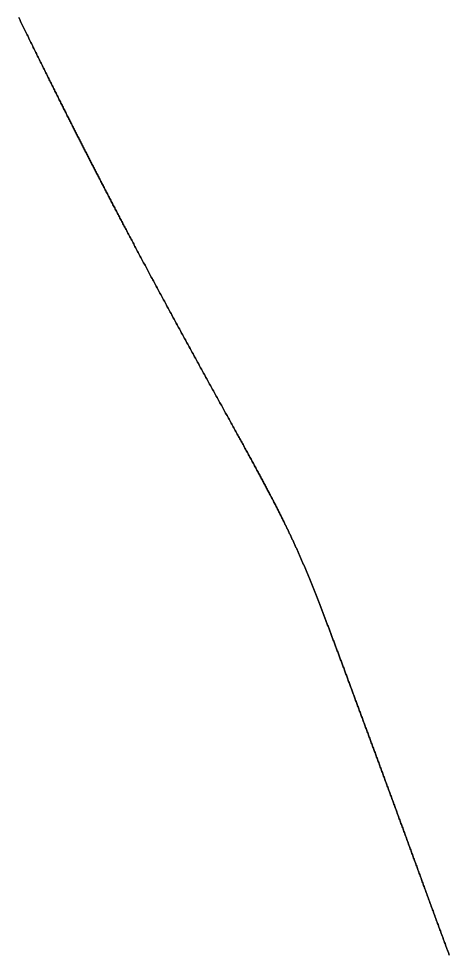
# Model space of a CAD drawing. Header units: inches. Extents: x 130170 to 284068, y 377793 to 804530.
# Drawn here: x 249072.8 to 249097.4, y 746983.3 to 747036.5 of the extents above; entities that cross this region are included whole.
import ezdxf

# ---------------------------------------------------------------- set-up
doc = ezdxf.new("R2010")
doc.units = ezdxf.units.IN
doc.header["$MEASUREMENT"] = 0
doc.layers.add('muni_il', color=7, linetype='Continuous')

msp = doc.modelspace()

# ---------------------------------------------------------------- linework, layer by layer
at = {"layer": 'muni_il'}
for points in [[(249072.844, 747036.605), (249072.882, 747036.529), (249072.919, 747036.453), (249072.956, 747036.378), (249072.993, 747036.302), (249073.03, 747036.227), (249073.066, 747036.153), (249073.103, 747036.078), (249073.14, 747036.003), (249073.176, 747035.929), (249073.212, 747035.855), (249073.249, 747035.781), (249073.285, 747035.708), (249073.321, 747035.634), (249073.357, 747035.561), (249073.393, 747035.488), (249073.429, 747035.415), (249073.464, 747035.343), (249073.5, 747035.271), (249073.535, 747035.198), (249073.571, 747035.127), (249073.606, 747035.055), (249073.641, 747034.983), (249073.676, 747034.912), (249073.711, 747034.841), (249073.746, 747034.77), (249073.781, 747034.7), (249073.816, 747034.629), (249073.85, 747034.559), (249073.885, 747034.489), (249073.919, 747034.419), (249073.954, 747034.35), (249073.988, 747034.281), (249074.022, 747034.212), (249074.056, 747034.143), (249074.09, 747034.074), (249074.124, 747034.006), (249074.157, 747033.938), (249074.191, 747033.87), (249074.225, 747033.802), (249074.258, 747033.734), (249074.291, 747033.667), (249074.325, 747033.6), (249074.358, 747033.533), (249074.391, 747033.466), (249074.424, 747033.4), (249074.457, 747033.334), (249074.489, 747033.268), (249074.522, 747033.202), (249074.555, 747033.136), (249074.587, 747033.071), (249074.619, 747033.006), (249074.652, 747032.941), (249074.684, 747032.876), (249074.716, 747032.812), (249074.748, 747032.747), (249074.78, 747032.683), (249074.812, 747032.619), (249074.844, 747032.555), (249074.875, 747032.492), (249074.907, 747032.429), (249074.939, 747032.365), (249074.97, 747032.303), (249075.001, 747032.24), (249075.033, 747032.177), (249075.064, 747032.115), (249075.095, 747032.053), (249075.126, 747031.991), (249075.157, 747031.929), (249075.188, 747031.867), (249075.219, 747031.806), (249075.249, 747031.745), (249075.28, 747031.683), (249075.31, 747031.623), (249075.341, 747031.562), (249075.371, 747031.501), (249075.402, 747031.441), (249075.432, 747031.381), (249075.462, 747031.32), (249075.492, 747031.26), (249075.523, 747031.201), (249075.553, 747031.141), (249075.583, 747031.081), (249075.613, 747031.022), (249075.642, 747030.963), (249075.672, 747030.904), (249075.702, 747030.845), (249075.732, 747030.786), (249075.761, 747030.727), (249075.791, 747030.669), (249075.821, 747030.61), (249075.85, 747030.552), (249075.88, 747030.494), (249075.909, 747030.436), (249075.938, 747030.378), (249075.968, 747030.32), (249075.997, 747030.262), (249076.026, 747030.204), (249076.056, 747030.146), (249076.085, 747030.089), (249076.114, 747030.031), (249076.143, 747029.974), (249076.172, 747029.917), (249076.201, 747029.859), (249076.23, 747029.802), (249076.26, 747029.745), (249076.289, 747029.688), (249076.318, 747029.631), (249076.347, 747029.574), (249076.376, 747029.517), (249076.405, 747029.46), (249076.434, 747029.403), (249076.463, 747029.347), (249076.492, 747029.29), (249076.521, 747029.233), (249076.55, 747029.176), (249076.579, 747029.119), (249076.608, 747029.063), (249076.637, 747029.006), (249076.666, 747028.949), (249076.695, 747028.893), (249076.724, 747028.836), (249076.753, 747028.779), (249076.782, 747028.722), (249076.811, 747028.666), (249076.84, 747028.609), (249076.87, 747028.552), (249076.899, 747028.495), (249076.928, 747028.438), (249076.957, 747028.381), (249076.987, 747028.324), (249077.016, 747028.267), (249077.045, 747028.21), (249077.075, 747028.153), (249077.104, 747028.096), (249077.134, 747028.038), (249077.163, 747027.981), (249077.193, 747027.924), (249077.223, 747027.866), (249077.252, 747027.809), (249077.282, 747027.751), (249077.312, 747027.693), (249077.342, 747027.635), (249077.372, 747027.577), (249077.402, 747027.519), (249077.432, 747027.461), (249077.462, 747027.403), (249077.493, 747027.344), (249077.523, 747027.286), (249077.553, 747027.227), (249077.584, 747027.168), (249077.614, 747027.109), (249077.645, 747027.05), (249077.676, 747026.991), (249077.706, 747026.932), (249077.737, 747026.872), (249077.768, 747026.813), (249077.799, 747026.753), (249077.831, 747026.693), (249077.862, 747026.633), (249077.893, 747026.573), (249077.925, 747026.512), (249077.956, 747026.451), (249077.988, 747026.391), (249078.02, 747026.33), (249078.052, 747026.269), (249078.084, 747026.207), (249078.116, 747026.146), (249078.148, 747026.084), (249078.18, 747026.022), (249078.213, 747025.96), (249078.245, 747025.898), (249078.278, 747025.836), (249078.311, 747025.773), (249078.344, 747025.71), (249078.377, 747025.647), (249078.41, 747025.584), (249078.443, 747025.52), (249078.476, 747025.457), (249078.51, 747025.393), (249078.543, 747025.329), (249078.577, 747025.264), (249078.611, 747025.2), (249078.645, 747025.135), (249078.679, 747025.07), (249078.714, 747025.005), (249078.748, 747024.94), (249078.782, 747024.874), (249078.817, 747024.808), (249078.852, 747024.742), (249078.887, 747024.676), (249078.922, 747024.609), (249078.957, 747024.543), (249078.992, 747024.476), (249079.028, 747024.408), (249079.064, 747024.341), (249079.099, 747024.273), (249079.135, 747024.206), (249079.171, 747024.137), (249079.207, 747024.069), (249079.244, 747024.001), (249079.28, 747023.932), (249079.317, 747023.863), (249079.353, 747023.793), (249079.39, 747023.724), (249079.427, 747023.654), (249079.464, 747023.584), (249079.501, 747023.514), (249079.539, 747023.444), (249079.576, 747023.373), (249079.614, 747023.302), (249079.652, 747023.231), (249079.69, 747023.16), (249079.728, 747023.089), (249079.766, 747023.017), (249079.804, 747022.945), (249079.843, 747022.873), (249079.881, 747022.801), (249079.92, 747022.728), (249079.959, 747022.655), (249079.998, 747022.582), (249080.037, 747022.509), (249080.076, 747022.436), (249080.115, 747022.362), (249080.155, 747022.289), (249080.194, 747022.215), (249080.234, 747022.14), (249080.274, 747022.066), (249080.314, 747021.991), (249080.354, 747021.917), (249080.394, 747021.842), (249080.434, 747021.767), (249080.475, 747021.691), (249080.515, 747021.616), (249080.556, 747021.54), (249080.597, 747021.465), (249080.638, 747021.389), (249080.679, 747021.313), (249080.72, 747021.236), (249080.761, 747021.16), (249080.802, 747021.083), (249080.843, 747021.006), (249080.885, 747020.93), (249080.927, 747020.853), (249080.968, 747020.775), (249081.01, 747020.698), (249081.052, 747020.621), (249081.094, 747020.543), (249081.136, 747020.465), (249081.178, 747020.388), (249081.22, 747020.31), (249081.262, 747020.232), (249081.304, 747020.154), (249081.347, 747020.075), (249081.389, 747019.997), (249081.432, 747019.919), (249081.474, 747019.84), (249081.517, 747019.761), (249081.56, 747019.683), (249081.603, 747019.604), (249081.645, 747019.525), (249081.688, 747019.446), (249081.731, 747019.367), (249081.774, 747019.288), (249081.817, 747019.209), (249081.86, 747019.13), (249081.904, 747019.051), (249081.947, 747018.972), (249081.99, 747018.892), (249082.033, 747018.813), (249082.076, 747018.734), (249082.12, 747018.654), (249082.163, 747018.575), (249082.206, 747018.496), (249082.25, 747018.416), (249082.293, 747018.337), (249082.336, 747018.258), (249082.38, 747018.178), (249082.423, 747018.099), (249082.467, 747018.02), (249082.51, 747017.94), (249082.554, 747017.861), (249082.597, 747017.782), (249082.64, 747017.703), (249082.684, 747017.623), (249082.727, 747017.544), (249082.771, 747017.465), (249082.814, 747017.386), (249082.857, 747017.307), (249082.901, 747017.228), (249082.944, 747017.15), (249082.987, 747017.071), (249083.03, 747016.992), (249083.074, 747016.913), (249083.117, 747016.835), (249083.16, 747016.757), (249083.203, 747016.678), (249083.246, 747016.6), (249083.289, 747016.522), (249083.332, 747016.444), (249083.375, 747016.366), (249083.418, 747016.288), (249083.46, 747016.211), (249083.503, 747016.133), (249083.546, 747016.056), (249083.588, 747015.978), (249083.631, 747015.901), (249083.673, 747015.824), (249083.716, 747015.748), (249083.758, 747015.671), (249083.8, 747015.594), (249083.842, 747015.518), (249083.884, 747015.442), (249083.926, 747015.366), (249083.968, 747015.29), (249084.01, 747015.214), (249084.052, 747015.139), (249084.093, 747015.064), (249084.135, 747014.988), (249084.176, 747014.914), (249084.217, 747014.839), (249084.259, 747014.764), (249084.3, 747014.69), (249084.341, 747014.616), (249084.382, 747014.542), (249084.422, 747014.468), (249084.463, 747014.395), (249084.503, 747014.321), (249084.544, 747014.248), (249084.584, 747014.176), (249084.624, 747014.103), (249084.664, 747014.031), (249084.704, 747013.958), (249084.744, 747013.886), (249084.783, 747013.815), (249084.823, 747013.743), (249084.862, 747013.672), (249084.901, 747013.601), (249084.94, 747013.53), (249084.979, 747013.46), (249085.018, 747013.39), (249085.057, 747013.32), (249085.095, 747013.25), (249085.134, 747013.181), (249085.172, 747013.111), (249085.21, 747013.042), (249085.248, 747012.974), (249085.285, 747012.905), (249085.323, 747012.837), (249085.36, 747012.769), (249085.398, 747012.702), (249085.435, 747012.634), (249085.472, 747012.567), (249085.508, 747012.5), (249085.545, 747012.434), (249085.582, 747012.367), (249085.618, 747012.301), (249085.654, 747012.236), (249085.69, 747012.17), (249085.726, 747012.105), (249085.761, 747012.04), (249085.797, 747011.975), (249085.832, 747011.911), (249085.867, 747011.847), (249085.902, 747011.783), (249085.937, 747011.719), (249085.972, 747011.656), (249086.006, 747011.593), (249086.04, 747011.53), (249086.074, 747011.468), (249086.108, 747011.406), (249086.142, 747011.344), (249086.176, 747011.282), (249086.209, 747011.221), (249086.242, 747011.16), (249086.275, 747011.099), (249086.308, 747011.038), (249086.341, 747010.978), (249086.373, 747010.918), (249086.406, 747010.858), (249086.438, 747010.799), (249086.47, 747010.74), (249086.502, 747010.681), (249086.533, 747010.622), (249086.565, 747010.564), (249086.596, 747010.506), (249086.627, 747010.448), (249086.658, 747010.39), (249086.689, 747010.333), (249086.719, 747010.276), (249086.75, 747010.219), (249086.78, 747010.162), (249086.81, 747010.106), (249086.84, 747010.05), (249086.87, 747009.994), (249086.899, 747009.938), (249086.929, 747009.883), (249086.958, 747009.828), (249086.987, 747009.773), (249087.016, 747009.718), (249087.045, 747009.664), (249087.073, 747009.61), (249087.102, 747009.556), (249087.13, 747009.502), (249087.158, 747009.449), (249087.186, 747009.396), (249087.214, 747009.343), (249087.241, 747009.29), (249087.269, 747009.237), (249087.296, 747009.185), (249087.323, 747009.133), (249087.35, 747009.081), (249087.377, 747009.029), (249087.403, 747008.977), (249087.43, 747008.926), (249087.456, 747008.875), (249087.483, 747008.824), (249087.509, 747008.773), (249087.534, 747008.723), (249087.56, 747008.672), (249087.586, 747008.622), (249087.611, 747008.572), (249087.637, 747008.522), (249087.662, 747008.473), (249087.687, 747008.423), (249087.712, 747008.374), (249087.736, 747008.325), (249087.761, 747008.276), (249087.785, 747008.227), (249087.81, 747008.178), (249087.834, 747008.13), (249087.858, 747008.082), (249087.882, 747008.033), (249087.906, 747007.985), (249087.93, 747007.937), (249087.953, 747007.89), (249087.977, 747007.842), (249088, 747007.794), (249088.023, 747007.747), (249088.046, 747007.7), (249088.069, 747007.653), (249088.092, 747007.605), (249088.115, 747007.559), (249088.138, 747007.512), (249088.16, 747007.465), (249088.182, 747007.418), (249088.205, 747007.372), (249088.227, 747007.325), (249088.249, 747007.279), (249088.271, 747007.233), (249088.293, 747007.187), (249088.315, 747007.141), (249088.337, 747007.095), (249088.358, 747007.049), (249088.38, 747007.003), (249088.401, 747006.957), (249088.423, 747006.911), (249088.444, 747006.866), (249088.465, 747006.82), (249088.486, 747006.775), (249088.507, 747006.729), (249088.528, 747006.684), (249088.549, 747006.638), (249088.57, 747006.593), (249088.59, 747006.548), (249088.611, 747006.503), (249088.631, 747006.457), (249088.652, 747006.412), (249088.672, 747006.367), (249088.693, 747006.322), (249088.713, 747006.277), (249088.733, 747006.231), (249088.753, 747006.186), (249088.773, 747006.141), (249088.793, 747006.096), (249088.813, 747006.051), (249088.833, 747006.006), (249088.853, 747005.961), (249088.873, 747005.916), (249088.893, 747005.871), (249088.913, 747005.825), (249088.932, 747005.78), (249088.952, 747005.735), (249088.971, 747005.69), (249088.991, 747005.645), (249089.01, 747005.6), (249089.03, 747005.554), (249089.049, 747005.509), (249089.069, 747005.464), (249089.088, 747005.418), (249089.107, 747005.373), (249089.127, 747005.328), (249089.146, 747005.282), (249089.165, 747005.237), (249089.184, 747005.191), (249089.204, 747005.145), (249089.223, 747005.1), (249089.242, 747005.054), (249089.261, 747005.008), (249089.28, 747004.962), (249089.299, 747004.916), (249089.318, 747004.87), (249089.337, 747004.824), (249089.356, 747004.778), (249089.375, 747004.732), (249089.394, 747004.686), (249089.413, 747004.639), (249089.432, 747004.593), (249089.451, 747004.546), (249089.47, 747004.5), (249089.489, 747004.453), (249089.508, 747004.406), (249089.527, 747004.359), (249089.546, 747004.312), (249089.565, 747004.265), (249089.584, 747004.218), (249089.603, 747004.171), (249089.622, 747004.123), (249089.641, 747004.076), (249089.66, 747004.028), (249089.679, 747003.981), (249089.698, 747003.933), (249089.717, 747003.885), (249089.736, 747003.837), (249089.755, 747003.789), (249089.774, 747003.741), (249089.793, 747003.692), (249089.812, 747003.644), (249089.831, 747003.595), (249089.85, 747003.547), (249089.869, 747003.498), (249089.888, 747003.449), (249089.908, 747003.4), (249089.927, 747003.351), (249089.946, 747003.302), (249089.965, 747003.252), (249089.984, 747003.203), (249090.004, 747003.153), (249090.023, 747003.103), (249090.042, 747003.054), (249090.061, 747003.004), (249090.081, 747002.953), (249090.1, 747002.903), (249090.12, 747002.853), (249090.139, 747002.802), (249090.158, 747002.752), (249090.178, 747002.701), (249090.197, 747002.65), (249090.217, 747002.599), (249090.237, 747002.548), (249090.256, 747002.496), (249090.276, 747002.445), (249090.295, 747002.393), (249090.315, 747002.342), (249090.335, 747002.29), (249090.355, 747002.238), (249090.374, 747002.186), (249090.394, 747002.134), (249090.414, 747002.081), (249090.434, 747002.029), (249090.454, 747001.976), (249090.474, 747001.923), (249090.494, 747001.87), (249090.514, 747001.817), (249090.534, 747001.764), (249090.554, 747001.711), (249090.574, 747001.657), (249090.594, 747001.604), (249090.615, 747001.55), (249090.635, 747001.496), (249090.655, 747001.442), (249090.675, 747001.388), (249090.696, 747001.334), (249090.716, 747001.28), (249090.737, 747001.225), (249090.757, 747001.171), (249090.778, 747001.116), (249090.798, 747001.061), (249090.819, 747001.006), (249090.839, 747000.951), (249090.86, 747000.896), (249090.881, 747000.84), (249090.902, 747000.785), (249090.922, 747000.729), (249090.943, 747000.673), (249090.964, 747000.617), (249090.985, 747000.562), (249091.006, 747000.505), (249091.027, 747000.449), (249091.048, 747000.393), (249091.069, 747000.336), (249091.09, 747000.28), (249091.111, 747000.223), (249091.132, 747000.166), (249091.153, 747000.109), (249091.175, 747000.052), (249091.196, 746999.995), (249091.217, 746999.938), (249091.239, 746999.88), (249091.26, 746999.823), (249091.281, 746999.765), (249091.303, 746999.707), (249091.324, 746999.65), (249091.346, 746999.592), (249091.367, 746999.534), (249091.389, 746999.475), (249091.411, 746999.417), (249091.432, 746999.359), (249091.454, 746999.3), (249091.476, 746999.242), (249091.498, 746999.183), (249091.519, 746999.124), (249091.541, 746999.065), (249091.563, 746999.006), (249091.585, 746998.947), (249091.607, 746998.888), (249091.629, 746998.829), (249091.651, 746998.77), (249091.673, 746998.71), (249091.695, 746998.651), (249091.717, 746998.591), (249091.739, 746998.532), (249091.761, 746998.472), (249091.783, 746998.412), (249091.806, 746998.352), (249091.828, 746998.292), (249091.85, 746998.232), (249091.872, 746998.172), (249091.895, 746998.111), (249091.917, 746998.051), (249091.939, 746997.991), (249091.962, 746997.93), (249091.984, 746997.87), (249092.007, 746997.809), (249092.029, 746997.748), (249092.052, 746997.688), (249092.074, 746997.627), (249092.097, 746997.566), (249092.119, 746997.505), (249092.142, 746997.444), (249092.165, 746997.383), (249092.187, 746997.322), (249092.21, 746997.26), (249092.233, 746997.199), (249092.255, 746997.138), (249092.278, 746997.076), (249092.301, 746997.015), (249092.323, 746996.953), (249092.346, 746996.892), (249092.369, 746996.83), (249092.392, 746996.768), (249092.415, 746996.707), (249092.438, 746996.645), (249092.46, 746996.583), (249092.483, 746996.521), (249092.506, 746996.459), (249092.529, 746996.397), (249092.552, 746996.335), (249092.575, 746996.273), (249092.598, 746996.211), (249092.621, 746996.149), (249092.644, 746996.087), (249092.667, 746996.024), (249092.69, 746995.962), (249092.713, 746995.9), (249092.736, 746995.837), (249092.759, 746995.775), (249092.782, 746995.713), (249092.805, 746995.65), (249092.829, 746995.588), (249092.852, 746995.525), (249092.875, 746995.462), (249092.898, 746995.4), (249092.921, 746995.337), (249092.944, 746995.274), (249092.968, 746995.212), (249092.991, 746995.149), (249093.014, 746995.086), (249093.037, 746995.023), (249093.06, 746994.96), (249093.084, 746994.897), (249093.107, 746994.835), (249093.13, 746994.772), (249093.153, 746994.709), (249093.177, 746994.646), (249093.2, 746994.583), (249093.223, 746994.519), (249093.246, 746994.456), (249093.27, 746994.393), (249093.293, 746994.33), (249093.316, 746994.267), (249093.34, 746994.204), (249093.363, 746994.14), (249093.386, 746994.077), (249093.41, 746994.014), (249093.433, 746993.951), (249093.456, 746993.887), (249093.48, 746993.824), (249093.503, 746993.761), (249093.527, 746993.697), (249093.55, 746993.634), (249093.573, 746993.57), (249093.597, 746993.507), (249093.62, 746993.443), (249093.644, 746993.38), (249093.667, 746993.316), (249093.69, 746993.252), (249093.714, 746993.189), (249093.737, 746993.125), (249093.761, 746993.061), (249093.784, 746992.998), (249093.808, 746992.934), (249093.831, 746992.87), (249093.855, 746992.806), (249093.878, 746992.743), (249093.902, 746992.679), (249093.925, 746992.615), (249093.948, 746992.551), (249093.972, 746992.487), (249093.996, 746992.423), (249094.019, 746992.359), (249094.043, 746992.295), (249094.066, 746992.231), (249094.09, 746992.167), (249094.113, 746992.103), (249094.137, 746992.039), (249094.16, 746991.975), (249094.184, 746991.91), (249094.208, 746991.846), (249094.231, 746991.782), (249094.255, 746991.717), (249094.278, 746991.653), (249094.302, 746991.589), (249094.326, 746991.524), (249094.349, 746991.46), (249094.373, 746991.395), (249094.397, 746991.331), (249094.42, 746991.266), (249094.444, 746991.202), (249094.468, 746991.137), (249094.491, 746991.072), (249094.515, 746991.007), (249094.539, 746990.943), (249094.563, 746990.878), (249094.586, 746990.813), (249094.61, 746990.748), (249094.634, 746990.683), (249094.658, 746990.618), (249094.682, 746990.553), (249094.705, 746990.488), (249094.729, 746990.423), (249094.753, 746990.357), (249094.777, 746990.292), (249094.801, 746990.227), (249094.825, 746990.161), (249094.849, 746990.096), (249094.873, 746990.031), (249094.897, 746989.965), (249094.921, 746989.899), (249094.945, 746989.834), (249094.969, 746989.768), (249094.993, 746989.702), (249095.017, 746989.636), (249095.041, 746989.571), (249095.065, 746989.505), (249095.089, 746989.439), (249095.113, 746989.373), (249095.137, 746989.306), (249095.162, 746989.24), (249095.186, 746989.174), (249095.21, 746989.108), (249095.234, 746989.041), (249095.258, 746988.975), (249095.283, 746988.908), (249095.307, 746988.842), (249095.331, 746988.775), (249095.356, 746988.708), (249095.38, 746988.641), (249095.405, 746988.574), (249095.429, 746988.507), (249095.454, 746988.44), (249095.478, 746988.373), (249095.503, 746988.306), (249095.527, 746988.239), (249095.552, 746988.172), (249095.576, 746988.104), (249095.601, 746988.037), (249095.626, 746987.969), (249095.65, 746987.901), (249095.675, 746987.834), (249095.7, 746987.766), (249095.725, 746987.698), (249095.749, 746987.63), (249095.774, 746987.562), (249095.799, 746987.494), (249095.824, 746987.425), (249095.849, 746987.357), (249095.874, 746987.289), (249095.899, 746987.22), (249095.924, 746987.152), (249095.949, 746987.083), (249095.974, 746987.014), (249095.999, 746986.945), (249096.025, 746986.877), (249096.05, 746986.808), (249096.075, 746986.738), (249096.1, 746986.669), (249096.126, 746986.6), (249096.151, 746986.531), (249096.177, 746986.461), (249096.202, 746986.392), (249096.227, 746986.322), (249096.253, 746986.252), (249096.279, 746986.183), (249096.304, 746986.113), (249096.33, 746986.043), (249096.355, 746985.973), (249096.381, 746985.903), (249096.407, 746985.832), (249096.433, 746985.762), (249096.458, 746985.692), (249096.484, 746985.621), (249096.51, 746985.551), (249096.536, 746985.48), (249096.562, 746985.409), (249096.588, 746985.338), (249096.614, 746985.267), (249096.64, 746985.196), (249096.666, 746985.125), (249096.693, 746985.054), (249096.719, 746984.983), (249096.745, 746984.911), (249096.771, 746984.84), (249096.798, 746984.768), (249096.824, 746984.697), (249096.85, 746984.625), (249096.877, 746984.553), (249096.903, 746984.482), (249096.93, 746984.41), (249096.957, 746984.338), (249096.983, 746984.266), (249097.01, 746984.193), (249097.036, 746984.121), (249097.063, 746984.049), (249097.09, 746983.976), (249097.117, 746983.904), (249097.144, 746983.831), (249097.17, 746983.759), (249097.197, 746983.686), (249097.224, 746983.613), (249097.251, 746983.541), (249097.278, 746983.468), (249097.305, 746983.395), (249097.333, 746983.322), (249097.36, 746983.249)], [(249097.36, 746983.249), (249097.333, 746983.322), (249097.305, 746983.395), (249097.278, 746983.468), (249097.251, 746983.541), (249097.224, 746983.613), (249097.197, 746983.686), (249097.17, 746983.759), (249097.144, 746983.831), (249097.117, 746983.904), (249097.09, 746983.976), (249097.063, 746984.049), (249097.036, 746984.121), (249097.01, 746984.193), (249096.983, 746984.266), (249096.957, 746984.338), (249096.93, 746984.41), (249096.903, 746984.482), (249096.877, 746984.553), (249096.85, 746984.625), (249096.824, 746984.697), (249096.798, 746984.768), (249096.771, 746984.84), (249096.745, 746984.911), (249096.719, 746984.983), (249096.693, 746985.054), (249096.666, 746985.125), (249096.64, 746985.196), (249096.614, 746985.267), (249096.588, 746985.338), (249096.562, 746985.409), (249096.536, 746985.48), (249096.51, 746985.551), (249096.484, 746985.621), (249096.458, 746985.692), (249096.433, 746985.762), (249096.407, 746985.832), (249096.381, 746985.903), (249096.355, 746985.973), (249096.33, 746986.043), (249096.304, 746986.113), (249096.279, 746986.183), (249096.253, 746986.252), (249096.227, 746986.322), (249096.202, 746986.392), (249096.177, 746986.461), (249096.151, 746986.531), (249096.126, 746986.6), (249096.1, 746986.669), (249096.075, 746986.738), (249096.05, 746986.808), (249096.025, 746986.877), (249095.999, 746986.945), (249095.974, 746987.014), (249095.949, 746987.083), (249095.924, 746987.152), (249095.899, 746987.22), (249095.874, 746987.289), (249095.849, 746987.357), (249095.824, 746987.425), (249095.799, 746987.494), (249095.774, 746987.562), (249095.749, 746987.63), (249095.725, 746987.698), (249095.7, 746987.766), (249095.675, 746987.834), (249095.65, 746987.901), (249095.626, 746987.969), (249095.601, 746988.037), (249095.576, 746988.104), (249095.552, 746988.172), (249095.527, 746988.239), (249095.503, 746988.306), (249095.478, 746988.373), (249095.454, 746988.44), (249095.429, 746988.507), (249095.405, 746988.574), (249095.38, 746988.641), (249095.356, 746988.708), (249095.331, 746988.775), (249095.307, 746988.842), (249095.283, 746988.908), (249095.258, 746988.975), (249095.234, 746989.041), (249095.21, 746989.108), (249095.186, 746989.174), (249095.162, 746989.24), (249095.137, 746989.306), (249095.113, 746989.373), (249095.089, 746989.439), (249095.065, 746989.505), (249095.041, 746989.571), (249095.017, 746989.636), (249094.993, 746989.702), (249094.969, 746989.768), (249094.945, 746989.834), (249094.921, 746989.899), (249094.897, 746989.965), (249094.873, 746990.031), (249094.849, 746990.096), (249094.825, 746990.161), (249094.801, 746990.227), (249094.777, 746990.292), (249094.753, 746990.357), (249094.729, 746990.423), (249094.705, 746990.488), (249094.682, 746990.553), (249094.658, 746990.618), (249094.634, 746990.683), (249094.61, 746990.748), (249094.586, 746990.813), (249094.563, 746990.878), (249094.539, 746990.943), (249094.515, 746991.007), (249094.491, 746991.072), (249094.468, 746991.137), (249094.444, 746991.202), (249094.42, 746991.266), (249094.397, 746991.331), (249094.373, 746991.395), (249094.349, 746991.46), (249094.326, 746991.524), (249094.302, 746991.589), (249094.278, 746991.653), (249094.255, 746991.717), (249094.231, 746991.782), (249094.208, 746991.846), (249094.184, 746991.91), (249094.16, 746991.975), (249094.137, 746992.039), (249094.113, 746992.103), (249094.09, 746992.167), (249094.066, 746992.231), (249094.043, 746992.295), (249094.019, 746992.359), (249093.996, 746992.423), (249093.972, 746992.487), (249093.948, 746992.551), (249093.925, 746992.615), (249093.902, 746992.679), (249093.878, 746992.743), (249093.855, 746992.806), (249093.831, 746992.87), (249093.808, 746992.934), (249093.784, 746992.998), (249093.761, 746993.061), (249093.737, 746993.125), (249093.714, 746993.189), (249093.69, 746993.252), (249093.667, 746993.316), (249093.644, 746993.38), (249093.62, 746993.443), (249093.597, 746993.507), (249093.573, 746993.57), (249093.55, 746993.634), (249093.527, 746993.697), (249093.503, 746993.761), (249093.48, 746993.824), (249093.456, 746993.887), (249093.433, 746993.951), (249093.41, 746994.014), (249093.386, 746994.077), (249093.363, 746994.14), (249093.34, 746994.204), (249093.316, 746994.267), (249093.293, 746994.33), (249093.27, 746994.393), (249093.246, 746994.456), (249093.223, 746994.519), (249093.2, 746994.583), (249093.177, 746994.646), (249093.153, 746994.709), (249093.13, 746994.772), (249093.107, 746994.835), (249093.084, 746994.897), (249093.06, 746994.96), (249093.037, 746995.023), (249093.014, 746995.086), (249092.991, 746995.149), (249092.968, 746995.212), (249092.944, 746995.274), (249092.921, 746995.337), (249092.898, 746995.4), (249092.875, 746995.462), (249092.852, 746995.525), (249092.829, 746995.588), (249092.805, 746995.65), (249092.782, 746995.713), (249092.759, 746995.775), (249092.736, 746995.837), (249092.713, 746995.9), (249092.69, 746995.962), (249092.667, 746996.024), (249092.644, 746996.087), (249092.621, 746996.149), (249092.598, 746996.211), (249092.575, 746996.273), (249092.552, 746996.335), (249092.529, 746996.397), (249092.506, 746996.459), (249092.483, 746996.521), (249092.46, 746996.583), (249092.438, 746996.645), (249092.415, 746996.707), (249092.392, 746996.768), (249092.369, 746996.83), (249092.346, 746996.892), (249092.323, 746996.953), (249092.301, 746997.015), (249092.278, 746997.076), (249092.255, 746997.138), (249092.233, 746997.199), (249092.21, 746997.26), (249092.187, 746997.322), (249092.165, 746997.383), (249092.142, 746997.444), (249092.119, 746997.505), (249092.097, 746997.566), (249092.074, 746997.627), (249092.052, 746997.688), (249092.029, 746997.748), (249092.007, 746997.809), (249091.984, 746997.87), (249091.962, 746997.93), (249091.939, 746997.991), (249091.917, 746998.051), (249091.895, 746998.111), (249091.872, 746998.172), (249091.85, 746998.232), (249091.828, 746998.292), (249091.806, 746998.352), (249091.783, 746998.412), (249091.761, 746998.472), (249091.739, 746998.532), (249091.717, 746998.591), (249091.695, 746998.651), (249091.673, 746998.71), (249091.651, 746998.77), (249091.629, 746998.829), (249091.607, 746998.888), (249091.585, 746998.947), (249091.563, 746999.006), (249091.541, 746999.065), (249091.519, 746999.124), (249091.498, 746999.183), (249091.476, 746999.242), (249091.454, 746999.3), (249091.432, 746999.359), (249091.411, 746999.417), (249091.389, 746999.475), (249091.367, 746999.534), (249091.346, 746999.592), (249091.324, 746999.65), (249091.303, 746999.707), (249091.281, 746999.765), (249091.26, 746999.823), (249091.239, 746999.88), (249091.217, 746999.938), (249091.196, 746999.995), (249091.175, 747000.052), (249091.153, 747000.109), (249091.132, 747000.166), (249091.111, 747000.223), (249091.09, 747000.28), (249091.069, 747000.336), (249091.048, 747000.393), (249091.027, 747000.449), (249091.006, 747000.505), (249090.985, 747000.562), (249090.964, 747000.617), (249090.943, 747000.673), (249090.922, 747000.729), (249090.902, 747000.785), (249090.881, 747000.84), (249090.86, 747000.896), (249090.839, 747000.951), (249090.819, 747001.006), (249090.798, 747001.061), (249090.778, 747001.116), (249090.757, 747001.171), (249090.737, 747001.225), (249090.716, 747001.28), (249090.696, 747001.334), (249090.675, 747001.388), (249090.655, 747001.442), (249090.635, 747001.496), (249090.615, 747001.55), (249090.594, 747001.604), (249090.574, 747001.657), (249090.554, 747001.711), (249090.534, 747001.764), (249090.514, 747001.817), (249090.494, 747001.87), (249090.474, 747001.923), (249090.454, 747001.976), (249090.434, 747002.029), (249090.414, 747002.081), (249090.394, 747002.134), (249090.374, 747002.186), (249090.355, 747002.238), (249090.335, 747002.29), (249090.315, 747002.342), (249090.295, 747002.393), (249090.276, 747002.445), (249090.256, 747002.496), (249090.237, 747002.548), (249090.217, 747002.599), (249090.197, 747002.65), (249090.178, 747002.701), (249090.158, 747002.752), (249090.139, 747002.802), (249090.12, 747002.853), (249090.1, 747002.903), (249090.081, 747002.953), (249090.061, 747003.004), (249090.042, 747003.054), (249090.023, 747003.103), (249090.004, 747003.153), (249089.984, 747003.203), (249089.965, 747003.252), (249089.946, 747003.302), (249089.927, 747003.351), (249089.908, 747003.4), (249089.888, 747003.449), (249089.869, 747003.498), (249089.85, 747003.547), (249089.831, 747003.595), (249089.812, 747003.644), (249089.793, 747003.692), (249089.774, 747003.741), (249089.755, 747003.789), (249089.736, 747003.837), (249089.717, 747003.885), (249089.698, 747003.933), (249089.679, 747003.981), (249089.66, 747004.028), (249089.641, 747004.076), (249089.622, 747004.123), (249089.603, 747004.171), (249089.584, 747004.218), (249089.565, 747004.265), (249089.546, 747004.312), (249089.527, 747004.359), (249089.508, 747004.406), (249089.489, 747004.453), (249089.47, 747004.5), (249089.451, 747004.546), (249089.432, 747004.593), (249089.413, 747004.639), (249089.394, 747004.686), (249089.375, 747004.732), (249089.356, 747004.778), (249089.337, 747004.824), (249089.318, 747004.87), (249089.299, 747004.916), (249089.28, 747004.962), (249089.261, 747005.008), (249089.242, 747005.054), (249089.223, 747005.1), (249089.204, 747005.145), (249089.184, 747005.191), (249089.165, 747005.237), (249089.146, 747005.282), (249089.127, 747005.328), (249089.107, 747005.373), (249089.088, 747005.418), (249089.069, 747005.464), (249089.049, 747005.509), (249089.03, 747005.554), (249089.01, 747005.6), (249088.991, 747005.645), (249088.971, 747005.69), (249088.952, 747005.735), (249088.932, 747005.78), (249088.913, 747005.825), (249088.893, 747005.871), (249088.873, 747005.916), (249088.853, 747005.961), (249088.833, 747006.006), (249088.813, 747006.051), (249088.793, 747006.096), (249088.773, 747006.141), (249088.753, 747006.186), (249088.733, 747006.231), (249088.713, 747006.277), (249088.693, 747006.322), (249088.672, 747006.367), (249088.652, 747006.412), (249088.631, 747006.457), (249088.611, 747006.503), (249088.59, 747006.548), (249088.57, 747006.593), (249088.549, 747006.638), (249088.528, 747006.684), (249088.507, 747006.729), (249088.486, 747006.775), (249088.465, 747006.82), (249088.444, 747006.866), (249088.423, 747006.911), (249088.401, 747006.957), (249088.38, 747007.003), (249088.358, 747007.049), (249088.337, 747007.095), (249088.315, 747007.141), (249088.293, 747007.187), (249088.271, 747007.233), (249088.249, 747007.279), (249088.227, 747007.325), (249088.205, 747007.372), (249088.182, 747007.418), (249088.16, 747007.465), (249088.138, 747007.512), (249088.115, 747007.559), (249088.092, 747007.605), (249088.069, 747007.653), (249088.046, 747007.7), (249088.023, 747007.747), (249088, 747007.794), (249087.977, 747007.842), (249087.953, 747007.89), (249087.93, 747007.937), (249087.906, 747007.985), (249087.882, 747008.033), (249087.858, 747008.082), (249087.834, 747008.13), (249087.81, 747008.178), (249087.785, 747008.227), (249087.761, 747008.276), (249087.736, 747008.325), (249087.712, 747008.374), (249087.687, 747008.423), (249087.662, 747008.473), (249087.637, 747008.522), (249087.611, 747008.572), (249087.586, 747008.622), (249087.56, 747008.672), (249087.534, 747008.723), (249087.509, 747008.773), (249087.483, 747008.824), (249087.456, 747008.875), (249087.43, 747008.926), (249087.403, 747008.977), (249087.377, 747009.029), (249087.35, 747009.081), (249087.323, 747009.133), (249087.296, 747009.185), (249087.269, 747009.237), (249087.241, 747009.29), (249087.214, 747009.343), (249087.186, 747009.396), (249087.158, 747009.449), (249087.13, 747009.502), (249087.102, 747009.556), (249087.073, 747009.61), (249087.045, 747009.664), (249087.016, 747009.718), (249086.987, 747009.773), (249086.958, 747009.828), (249086.929, 747009.883), (249086.899, 747009.938), (249086.87, 747009.994), (249086.84, 747010.05), (249086.81, 747010.106), (249086.78, 747010.162), (249086.75, 747010.219), (249086.719, 747010.276), (249086.689, 747010.333), (249086.658, 747010.39), (249086.627, 747010.448), (249086.596, 747010.506), (249086.565, 747010.564), (249086.533, 747010.622), (249086.502, 747010.681), (249086.47, 747010.74), (249086.438, 747010.799), (249086.406, 747010.858), (249086.373, 747010.918), (249086.341, 747010.978), (249086.308, 747011.038), (249086.275, 747011.099), (249086.242, 747011.16), (249086.209, 747011.221), (249086.176, 747011.282), (249086.142, 747011.344), (249086.108, 747011.406), (249086.074, 747011.468), (249086.04, 747011.53), (249086.006, 747011.593), (249085.972, 747011.656), (249085.937, 747011.719), (249085.902, 747011.783), (249085.867, 747011.847), (249085.832, 747011.911), (249085.797, 747011.975), (249085.761, 747012.04), (249085.726, 747012.105), (249085.69, 747012.17), (249085.654, 747012.236), (249085.618, 747012.301), (249085.582, 747012.367), (249085.545, 747012.434), (249085.508, 747012.5), (249085.472, 747012.567), (249085.435, 747012.634), (249085.398, 747012.702), (249085.36, 747012.769), (249085.323, 747012.837), (249085.285, 747012.905), (249085.248, 747012.974), (249085.21, 747013.042), (249085.172, 747013.111), (249085.134, 747013.181), (249085.095, 747013.25), (249085.057, 747013.32), (249085.018, 747013.39), (249084.979, 747013.46), (249084.94, 747013.53), (249084.901, 747013.601), (249084.862, 747013.672), (249084.823, 747013.743), (249084.783, 747013.815), (249084.744, 747013.886), (249084.704, 747013.958), (249084.664, 747014.031), (249084.624, 747014.103), (249084.584, 747014.176), (249084.544, 747014.248), (249084.503, 747014.321), (249084.463, 747014.395), (249084.422, 747014.468), (249084.382, 747014.542), (249084.341, 747014.616), (249084.3, 747014.69), (249084.259, 747014.764), (249084.217, 747014.839), (249084.176, 747014.914), (249084.135, 747014.988), (249084.093, 747015.064), (249084.052, 747015.139), (249084.01, 747015.214), (249083.968, 747015.29), (249083.926, 747015.366), (249083.884, 747015.442), (249083.842, 747015.518), (249083.8, 747015.594), (249083.758, 747015.671), (249083.716, 747015.748), (249083.673, 747015.824), (249083.631, 747015.901), (249083.588, 747015.978), (249083.546, 747016.056), (249083.503, 747016.133), (249083.46, 747016.211), (249083.418, 747016.288), (249083.375, 747016.366), (249083.332, 747016.444), (249083.289, 747016.522), (249083.246, 747016.6), (249083.203, 747016.678), (249083.16, 747016.757), (249083.117, 747016.835), (249083.074, 747016.913), (249083.03, 747016.992), (249082.987, 747017.071), (249082.944, 747017.15), (249082.901, 747017.228), (249082.857, 747017.307), (249082.814, 747017.386), (249082.771, 747017.465), (249082.727, 747017.544), (249082.684, 747017.623), (249082.64, 747017.703), (249082.597, 747017.782), (249082.554, 747017.861), (249082.51, 747017.94), (249082.467, 747018.02), (249082.423, 747018.099), (249082.38, 747018.178), (249082.336, 747018.258), (249082.293, 747018.337), (249082.25, 747018.416), (249082.206, 747018.496), (249082.163, 747018.575), (249082.12, 747018.654), (249082.076, 747018.734), (249082.033, 747018.813), (249081.99, 747018.892), (249081.947, 747018.972), (249081.904, 747019.051), (249081.86, 747019.13), (249081.817, 747019.209), (249081.774, 747019.288), (249081.731, 747019.367), (249081.688, 747019.446), (249081.645, 747019.525), (249081.603, 747019.604), (249081.56, 747019.683), (249081.517, 747019.761), (249081.474, 747019.84), (249081.432, 747019.919), (249081.389, 747019.997), (249081.347, 747020.075), (249081.304, 747020.154), (249081.262, 747020.232), (249081.22, 747020.31), (249081.178, 747020.388), (249081.136, 747020.465), (249081.094, 747020.543), (249081.052, 747020.621), (249081.01, 747020.698), (249080.968, 747020.775), (249080.927, 747020.853), (249080.885, 747020.93), (249080.843, 747021.006), (249080.802, 747021.083), (249080.761, 747021.16), (249080.72, 747021.236), (249080.679, 747021.313), (249080.638, 747021.389), (249080.597, 747021.465), (249080.556, 747021.54), (249080.515, 747021.616), (249080.475, 747021.691), (249080.434, 747021.767), (249080.394, 747021.842), (249080.354, 747021.917), (249080.314, 747021.991), (249080.274, 747022.066), (249080.234, 747022.14), (249080.194, 747022.215), (249080.155, 747022.289), (249080.115, 747022.362), (249080.076, 747022.436), (249080.037, 747022.509), (249079.998, 747022.582), (249079.959, 747022.655), (249079.92, 747022.728), (249079.881, 747022.801), (249079.843, 747022.873), (249079.804, 747022.945), (249079.766, 747023.017), (249079.728, 747023.089), (249079.69, 747023.16), (249079.652, 747023.231), (249079.614, 747023.302), (249079.576, 747023.373), (249079.539, 747023.444), (249079.501, 747023.514), (249079.464, 747023.584), (249079.427, 747023.654), (249079.39, 747023.724), (249079.353, 747023.793), (249079.317, 747023.863), (249079.28, 747023.932), (249079.244, 747024.001), (249079.207, 747024.069), (249079.171, 747024.137), (249079.135, 747024.206), (249079.099, 747024.273), (249079.064, 747024.341), (249079.028, 747024.408), (249078.992, 747024.476), (249078.957, 747024.543), (249078.922, 747024.609), (249078.887, 747024.676), (249078.852, 747024.742), (249078.817, 747024.808), (249078.782, 747024.874), (249078.748, 747024.94), (249078.714, 747025.005), (249078.679, 747025.07), (249078.645, 747025.135), (249078.611, 747025.2), (249078.577, 747025.264), (249078.543, 747025.329), (249078.51, 747025.393), (249078.476, 747025.457), (249078.443, 747025.52), (249078.41, 747025.584), (249078.377, 747025.647), (249078.344, 747025.71), (249078.311, 747025.773), (249078.278, 747025.836), (249078.245, 747025.898), (249078.213, 747025.96), (249078.18, 747026.022), (249078.148, 747026.084), (249078.116, 747026.146), (249078.084, 747026.207), (249078.052, 747026.269), (249078.02, 747026.33), (249077.988, 747026.391), (249077.956, 747026.451), (249077.925, 747026.512), (249077.893, 747026.573), (249077.862, 747026.633), (249077.831, 747026.693), (249077.799, 747026.753), (249077.768, 747026.813), (249077.737, 747026.872), (249077.706, 747026.932), (249077.676, 747026.991), (249077.645, 747027.05), (249077.614, 747027.109), (249077.584, 747027.168), (249077.553, 747027.227), (249077.523, 747027.286), (249077.493, 747027.344), (249077.462, 747027.403), (249077.432, 747027.461), (249077.402, 747027.519), (249077.372, 747027.577), (249077.342, 747027.635), (249077.312, 747027.693), (249077.282, 747027.751), (249077.252, 747027.809), (249077.223, 747027.866), (249077.193, 747027.924), (249077.163, 747027.981), (249077.134, 747028.038), (249077.104, 747028.096), (249077.075, 747028.153), (249077.045, 747028.21), (249077.016, 747028.267), (249076.987, 747028.324), (249076.957, 747028.381), (249076.928, 747028.438), (249076.899, 747028.495), (249076.87, 747028.552), (249076.84, 747028.609), (249076.811, 747028.666), (249076.782, 747028.722), (249076.753, 747028.779), (249076.724, 747028.836), (249076.695, 747028.893), (249076.666, 747028.949), (249076.637, 747029.006), (249076.608, 747029.063), (249076.579, 747029.119), (249076.55, 747029.176), (249076.521, 747029.233), (249076.492, 747029.29), (249076.463, 747029.347), (249076.434, 747029.403), (249076.405, 747029.46), (249076.376, 747029.517), (249076.347, 747029.574), (249076.318, 747029.631), (249076.289, 747029.688), (249076.26, 747029.745), (249076.23, 747029.802), (249076.201, 747029.859), (249076.172, 747029.917), (249076.143, 747029.974), (249076.114, 747030.031), (249076.085, 747030.089), (249076.056, 747030.146), (249076.026, 747030.204), (249075.997, 747030.262), (249075.968, 747030.32), (249075.938, 747030.378), (249075.909, 747030.436), (249075.88, 747030.494), (249075.85, 747030.552), (249075.821, 747030.61), (249075.791, 747030.669), (249075.761, 747030.727), (249075.732, 747030.786), (249075.702, 747030.845), (249075.672, 747030.904), (249075.642, 747030.963), (249075.613, 747031.022), (249075.583, 747031.081), (249075.553, 747031.141), (249075.523, 747031.201), (249075.492, 747031.26), (249075.462, 747031.32), (249075.432, 747031.381), (249075.402, 747031.441), (249075.371, 747031.501), (249075.341, 747031.562), (249075.31, 747031.623), (249075.28, 747031.683), (249075.249, 747031.745), (249075.219, 747031.806), (249075.188, 747031.867), (249075.157, 747031.929), (249075.126, 747031.991), (249075.095, 747032.053), (249075.064, 747032.115), (249075.033, 747032.177), (249075.001, 747032.24), (249074.97, 747032.303), (249074.939, 747032.365), (249074.907, 747032.429), (249074.875, 747032.492), (249074.844, 747032.555), (249074.812, 747032.619), (249074.78, 747032.683), (249074.748, 747032.747), (249074.716, 747032.812), (249074.684, 747032.876), (249074.652, 747032.941), (249074.619, 747033.006), (249074.587, 747033.071), (249074.555, 747033.136), (249074.522, 747033.202), (249074.489, 747033.268), (249074.457, 747033.334), (249074.424, 747033.4), (249074.391, 747033.466), (249074.358, 747033.533), (249074.325, 747033.6), (249074.291, 747033.667), (249074.258, 747033.734), (249074.225, 747033.802), (249074.191, 747033.87), (249074.157, 747033.938), (249074.124, 747034.006), (249074.09, 747034.074), (249074.056, 747034.143), (249074.022, 747034.212), (249073.988, 747034.281), (249073.954, 747034.35), (249073.919, 747034.419), (249073.885, 747034.489), (249073.85, 747034.559), (249073.816, 747034.629), (249073.781, 747034.7), (249073.746, 747034.77), (249073.711, 747034.841), (249073.676, 747034.912), (249073.641, 747034.983), (249073.606, 747035.055), (249073.571, 747035.127), (249073.535, 747035.198), (249073.5, 747035.271), (249073.464, 747035.343), (249073.429, 747035.415), (249073.393, 747035.488), (249073.357, 747035.561), (249073.321, 747035.634), (249073.285, 747035.708), (249073.249, 747035.781), (249073.212, 747035.855), (249073.176, 747035.929), (249073.14, 747036.003), (249073.103, 747036.078), (249073.066, 747036.153), (249073.03, 747036.227), (249072.993, 747036.302), (249072.956, 747036.378), (249072.919, 747036.453), (249072.882, 747036.529), (249072.844, 747036.605)]]:
    msp.add_lwpolyline(points, dxfattribs=at)

doc.saveas('drawing.dxf')
